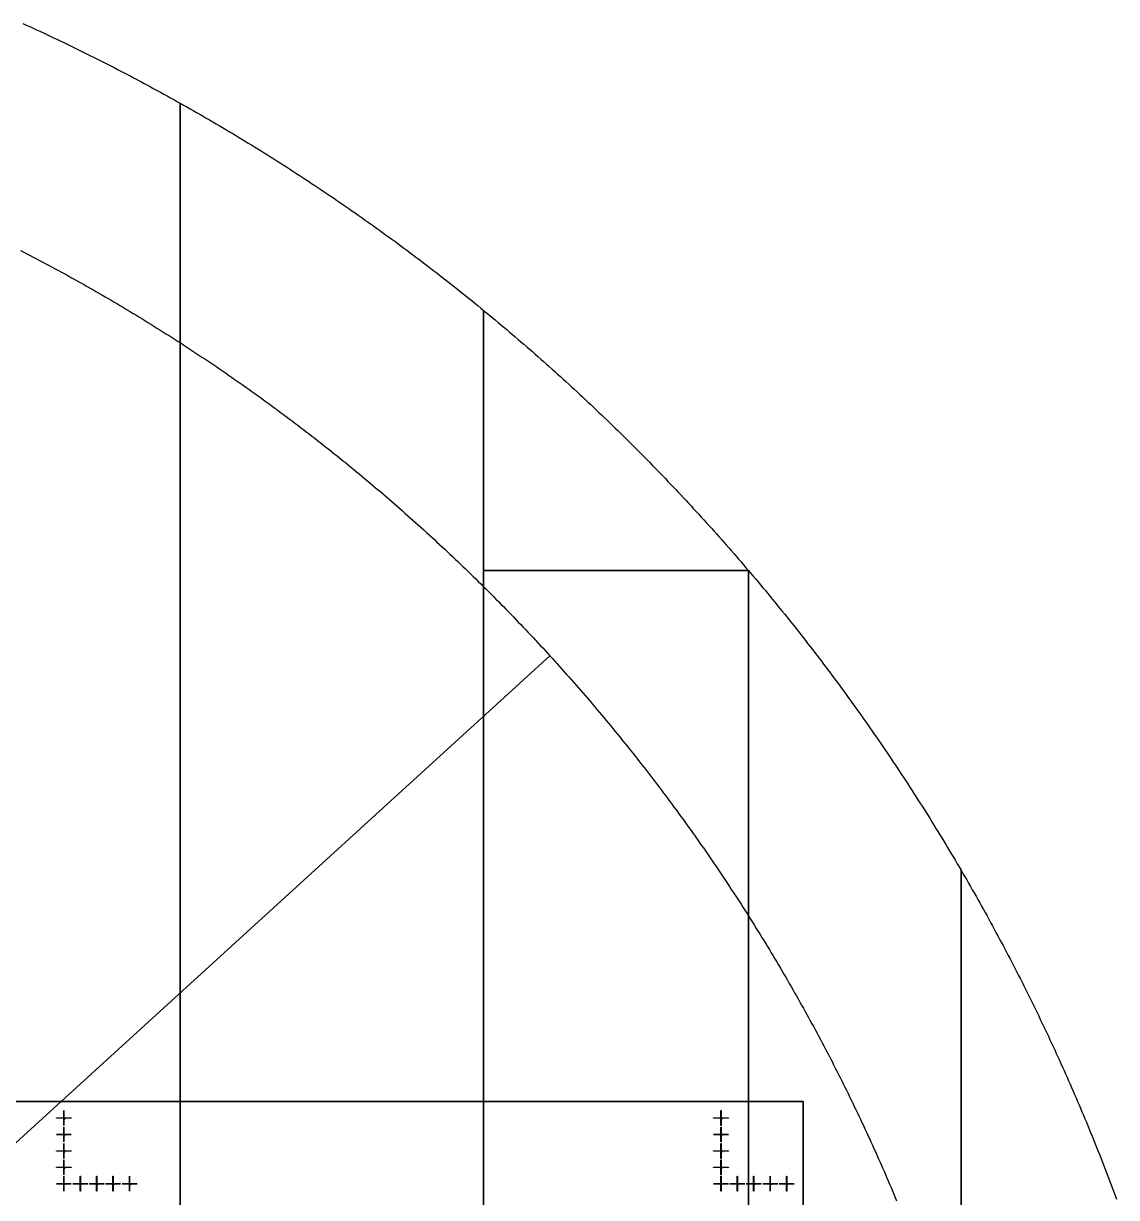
# Model space of a CAD drawing. Extents: x -25400 to 25400, y -24113 to 25400.
# Drawn here: x 10513 to 23821, y 8834 to 23125 of the extents above; entities that cross this region are included whole.
import ezdxf

# ---------------------------------------------------------------- set-up
doc = ezdxf.new("R2010")
doc.units = 0
for name, color, linetype in [('L0D0', 1, 'CONTINUOUS'), ('L1D0', 2, 'CONTINUOUS'), ('L3D0', 3, 'CONTINUOUS')]:
    doc.layers.add(name, color=color, linetype=linetype)

msp = doc.modelspace()

# ---------------------------------------------------------------- linework, layer by layer
at = {"layer": 'L0D0'}
for points in [[(10506.169, 23125.32), (10547.762, 23106.378), (10589.32, 23087.362), (10630.844, 23068.271), (10672.334, 23049.106), (10713.789, 23029.866), (10755.21, 23010.551), (10796.595, 22991.162), (10837.946, 22971.698), (10879.262, 22952.16), (10920.542, 22932.548), (10961.787, 22912.862), (11002.997, 22893.101), (11044.171, 22873.266), (11085.309, 22853.357), (11126.411, 22833.374), (11167.477, 22813.317), (11208.507, 22793.187), (11249.501, 22772.982), (11290.459, 22752.704), (11331.379, 22732.352), (11372.264, 22711.927), (11413.111, 22691.428), (11453.921, 22670.855), (11494.695, 22650.21), (11535.431, 22629.491), (11576.129, 22608.698), (11616.791, 22587.832), (11657.414, 22566.894), (11698, 22545.882), (11738.548, 22524.797), (11779.058, 22503.639), (11819.53, 22482.409), (11859.964, 22461.105), (11900.359, 22439.729), (11940.716, 22418.281), (11981.034, 22396.759), (12021.313, 22375.166), (12061.553, 22353.499), (12101.755, 22331.761), (12141.917, 22309.95), (12182.04, 22288.067), (12222.123, 22266.111), (12262.167, 22244.084), (12302.171, 22221.984), (12342.135, 22199.813), (12382.059, 22177.57), (12421.944, 22155.255), (12421.944, -22155.255)], [(12421.944, -22155.255), (12421.944, 22155.255), (12461.788, 22132.868), (12501.591, 22110.41), (12541.355, 22087.88), (12581.077, 22065.278), (12620.759, 22042.605), (12660.4, 22019.861), (12700, 21997.045), (12739.559, 21974.158), (12779.077, 21951.2), (12818.553, 21928.171), (12857.988, 21905.071), (12897.381, 21881.901), (12936.732, 21858.659), (12976.042, 21835.346), (13015.309, 21811.963), (13054.534, 21788.509), (13093.718, 21764.985), (13132.858, 21741.39), (13171.956, 21717.725), (13211.012, 21693.989), (13250.025, 21670.183), (13288.995, 21646.307), (13327.922, 21622.361), (13366.805, 21598.345), (13405.646, 21574.259), (13444.443, 21550.104), (13483.196, 21525.878), (13521.906, 21501.583), (13560.572, 21477.218), (13599.194, 21452.783), (13637.772, 21428.28), (13676.306, 21403.706), (13714.796, 21379.064), (13753.241, 21354.352), (13791.642, 21329.571), (13829.998, 21304.721), (13868.31, 21279.802), (13906.576, 21254.815), (13944.798, 21229.758), (13982.974, 21204.633), (14021.105, 21179.439), (14059.191, 21154.176), (14097.231, 21128.845), (14135.225, 21103.445), (14173.174, 21077.978), (14211.077, 21052.442), (14248.933, 21026.838), (14286.744, 21001.165), (14324.509, 20975.425), (14362.227, 20949.617), (14399.898, 20923.741), (14437.523, 20897.797), (14475.101, 20871.786), (14512.633, 20845.707), (14550.117, 20819.56), (14587.554, 20793.347), (14624.944, 20767.065), (14662.287, 20740.717), (14699.582, 20714.302), (14736.83, 20687.819), (14774.03, 20661.269), (14811.182, 20634.653), (14848.286, 20607.97), (14885.342, 20581.22), (14922.35, 20554.403), (14959.309, 20527.52), (14996.22, 20500.57), (15033.083, 20473.554), (15069.897, 20446.472), (15106.662, 20419.323), (15143.378, 20392.109), (15180.045, 20364.828), (15216.663, 20337.482), (15253.232, 20310.069), (15289.751, 20282.591), (15326.221, 20255.047), (15362.641, 20227.438), (15399.012, 20199.763), (15435.333, 20172.023), (15471.603, 20144.217), (15507.824, 20116.347), (15543.994, 20088.411), (15580.114, 20060.41), (15616.184, 20032.344), (15652.203, 20004.213), (15688.171, 19976.018), (15724.089, 19947.757), (15759.956, 19919.433), (15795.771, 19891.043), (15831.536, 19862.59), (15867.249, 19834.072), (15902.911, 19805.49), (15938.522, 19776.843), (15974.08, 19748.133), (16009.587, 19719.359), (16045.043, 19690.521), (16080.446, 19661.619), (16115.797, 19632.653), (16115.797, -19632.653)], [(10478.479, 20362.011), (10517.054, 20342.113), (10555.591, 20322.143), (10594.09, 20302.1), (10632.551, 20281.983), (10670.974, 20261.794), (10709.359, 20241.532), (10747.705, 20221.198), (10786.013, 20200.79), (10824.281, 20180.311), (10862.511, 20159.758), (10900.702, 20139.133), (10938.854, 20118.436), (10976.966, 20097.667), (11015.039, 20076.825), (11053.073, 20055.911), (11091.066, 20034.926), (11129.02, 20013.868), (11166.934, 19992.738), (11204.808, 19971.537), (11242.641, 19950.264), (11280.434, 19928.919), (11318.187, 19907.502), (11355.899, 19886.014), (11393.57, 19864.455), (11431.2, 19842.824), (11468.789, 19821.122), (11506.337, 19799.348), (11543.844, 19777.504), (11581.309, 19755.589), (11618.733, 19733.602), (11656.114, 19711.545), (11693.454, 19689.417), (11730.752, 19667.218), (11768.008, 19644.948), (11805.221, 19622.608), (11842.393, 19600.197), (11879.521, 19577.716), (11916.607, 19555.165), (11953.65, 19532.543), (11990.65, 19509.852), (12027.607, 19487.09), (12064.521, 19464.258), (12101.391, 19441.356), (12138.218, 19418.384), (12175.002, 19395.343), (12211.741, 19372.232), (12248.437, 19349.051), (12285.089, 19325.801), (12321.697, 19302.481), (12358.26, 19279.093), (12394.779, 19255.634), (12431.254, 19232.107), (12467.683, 19208.51), (12504.068, 19184.845), (12540.408, 19161.111), (12576.703, 19137.307), (12612.953, 19113.435), (12649.158, 19089.495), (12685.317, 19065.485), (12721.431, 19041.408), (12757.498, 19017.262), (12793.52, 18993.047), (12829.496, 18968.764), (12865.426, 18944.414), (12901.31, 18919.995), (12937.147, 18895.508), (12972.938, 18870.953), (13008.683, 18846.331), (13044.38, 18821.64), (13080.031, 18796.882), (13115.635, 18772.057), (13151.191, 18747.164), (13186.701, 18722.204), (13222.163, 18697.177), (13257.577, 18672.082), (13292.944, 18646.92), (13328.263, 18621.692), (13363.534, 18596.396), (13398.758, 18571.034), (13433.933, 18545.605), (13469.059, 18520.109), (13504.138, 18494.547), (13539.168, 18468.918), (13574.149, 18443.223), (13609.082, 18417.462), (13643.965, 18391.634), (13678.8, 18365.741), (13713.585, 18339.781), (13748.322, 18313.756), (13783.008, 18287.665), (13817.646, 18261.508), (13852.233, 18235.285), (13886.771, 18208.997), (13921.259, 18182.644), (13955.697, 18156.225), (13990.085, 18129.741), (14024.423, 18103.192), (14058.71, 18076.578), (14092.947, 18049.899), (14127.133, 18023.155), (14161.268, 17996.347), (14195.352, 17969.473), (14229.386, 17942.535), (14263.368, 17915.533), (14297.299, 17888.466), (14331.179, 17861.335), (14365.007, 17834.14), (14398.784, 17806.881), (14432.509, 17779.558), (14466.182, 17752.171), (14499.803, 17724.72), (14533.372, 17697.206), (14566.889, 17669.628), (14600.353, 17641.986), (14633.765, 17614.281), (14667.125, 17586.513), (14700.432, 17558.682), (14733.686, 17530.787), (14766.887, 17502.83), (14800.035, 17474.81), (14833.129, 17446.727), (14866.171, 17418.581), (14899.159, 17390.373), (14932.094, 17362.102), (14964.975, 17333.769), (14997.802, 17305.373), (15030.575, 17276.916), (15063.294, 17248.396), (15095.96, 17219.814), (15128.571, 17191.171), (15161.127, 17162.466), (15193.629, 17133.699), (15226.077, 17104.87), (15258.47, 17075.98), (15290.808, 17047.029), (15323.091, 17018.017), (15355.319, 16988.943), (15387.492, 16959.808), (15419.609, 16930.613), (15451.672, 16901.356), (15483.678, 16872.039), (15515.63, 16842.661), (15547.525, 16813.223), (15579.364, 16783.724), (15611.148, 16754.165), (15642.875, 16724.546), (15674.547, 16694.867), (15706.162, 16665.128), (15737.72, 16635.329), (15769.222, 16605.47), (15800.667, 16575.552), (15832.056, 16545.574), (15863.388, 16515.536), (15894.662, 16485.439), (15925.88, 16455.283), (15957.04, 16425.068), (15988.143, 16394.794), (16019.189, 16364.461), (16050.177, 16334.069), (16081.108, 16303.619), (16111.98, 16273.109), (16142.795, 16242.542), (16173.552, 16211.916), (16204.25, 16181.232), (16234.891, 16150.49), (16265.473, 16119.689), (16295.997, 16088.831), (16326.462, 16057.915), (16356.868, 16026.942), (16387.216, 15995.91), (16417.505, 15964.822), (16447.735, 15933.675), (16477.906, 15902.472), (16508.017, 15871.212), (16538.07, 15839.894), (16568.063, 15808.52), (16597.996, 15777.089), (16627.87, 15745.601), (16657.684, 15714.057), (16687.438, 15682.456), (16717.132, 15650.798), (16746.766, 15619.085), (16776.34, 15587.316), (16805.854, 15555.49), (16835.307, 15523.609), (16864.7, 15491.671), (16894.033, 15459.679), (16923.304, 15427.63), (0, 0)], [(16115.797, -19632.653), (16115.797, 16466.422), (19339.518, 16466.422), (19339.518, -16466.422)], [(19339.518, -16466.422), (19339.518, 16466.422), (19369.115, 16431.597), (19398.649, 16396.72), (19428.12, 16361.789), (19457.529, 16326.805), (19486.874, 16291.769), (19516.157, 16256.68), (19545.376, 16221.538), (19574.532, 16186.343), (19603.624, 16151.096), (19632.653, 16115.797), (19661.619, 16080.446), (19690.521, 16045.043), (19719.359, 16009.587), (19748.133, 15974.08), (19776.843, 15938.522), (19805.49, 15902.911), (19834.072, 15867.249), (19862.59, 15831.536), (19891.043, 15795.771), (19919.433, 15759.956), (19947.757, 15724.089), (19976.018, 15688.171), (20004.213, 15652.203), (20032.344, 15616.184), (20060.41, 15580.114), (20088.411, 15543.994), (20116.347, 15507.824), (20144.217, 15471.603), (20172.023, 15435.333), (20199.763, 15399.012), (20227.438, 15362.641), (20255.047, 15326.221), (20282.591, 15289.751), (20310.069, 15253.232), (20337.482, 15216.663), (20364.828, 15180.045), (20392.109, 15143.378), (20419.323, 15106.662), (20446.472, 15069.897), (20473.554, 15033.083), (20500.57, 14996.22), (20527.52, 14959.309), (20554.403, 14922.35), (20581.22, 14885.342), (20607.97, 14848.286), (20634.653, 14811.182), (20661.269, 14774.03), (20687.819, 14736.83), (20714.302, 14699.582), (20740.717, 14662.287), (20767.065, 14624.944), (20793.347, 14587.554), (20819.56, 14550.117), (20845.707, 14512.633), (20871.786, 14475.101), (20897.797, 14437.523), (20923.741, 14399.898), (20949.617, 14362.227), (20975.425, 14324.509), (21001.165, 14286.744), (21026.838, 14248.933), (21052.442, 14211.077), (21077.978, 14173.174), (21103.445, 14135.225), (21128.845, 14097.231), (21154.176, 14059.191), (21179.439, 14021.105), (21204.633, 13982.974), (21229.758, 13944.798), (21254.815, 13906.576), (21279.802, 13868.31), (21304.721, 13829.998), (21329.571, 13791.642), (21354.352, 13753.241), (21379.064, 13714.796), (21403.706, 13676.306), (21428.28, 13637.772), (21452.783, 13599.194), (21477.218, 13560.572), (21501.583, 13521.906), (21525.878, 13483.196), (21550.104, 13444.443), (21574.259, 13405.646), (21598.345, 13366.805), (21622.361, 13327.922), (21646.307, 13288.995), (21670.183, 13250.025), (21693.989, 13211.012), (21717.725, 13171.956), (21741.39, 13132.858), (21764.985, 13093.718), (21788.509, 13054.534), (21811.963, 13015.309), (21835.346, 12976.042), (21858.659, 12936.732), (21881.901, 12897.381), (21905.071, 12857.988), (21928.171, 12818.553), (21928.171, -12818.553)], [(0, 0), (16923.304, 15427.63), (16952.515, 15395.526), (16981.665, 15363.367), (17010.754, 15331.153), (17039.782, 15298.884), (17068.748, 15266.559), (17097.653, 15234.18), (17126.497, 15201.746), (17155.28, 15169.258), (17184, 15136.715), (17212.659, 15104.117), (17241.256, 15071.466), (17269.791, 15038.76), (17298.265, 15006), (17326.676, 14973.186), (17355.024, 14940.319), (17383.311, 14907.398), (17411.535, 14874.423), (17439.696, 14841.395), (17467.795, 14808.313), (17495.831, 14775.179), (17523.804, 14741.991), (17551.714, 14708.75), (17579.561, 14675.457), (17607.345, 14642.11), (17635.066, 14608.711), (17662.723, 14575.26), (17690.317, 14541.756), (17717.848, 14508.2), (17745.314, 14474.592), (17772.717, 14440.932), (17800.056, 14407.22), (17827.332, 14373.456), (17854.543, 14339.641), (17881.69, 14305.774), (17908.772, 14271.856), (17935.791, 14237.886), (17962.745, 14203.866), (17989.634, 14169.794), (18016.459, 14135.671), (18043.219, 14101.498), (18069.914, 14067.274), (18096.545, 14032.999), (18123.11, 13998.674), (18149.61, 13964.299), (18176.045, 13929.873), (18202.415, 13895.398), (18228.72, 13860.872), (18254.958, 13826.297), (18281.132, 13791.672), (18307.239, 13756.998), (18333.281, 13722.274), (18359.257, 13687.501), (18385.167, 13652.678), (18411.011, 13617.807), (18436.789, 13582.887), (18462.501, 13547.918), (18488.146, 13512.9), (18513.725, 13477.834), (18539.237, 13442.719), (18564.683, 13407.556), (18590.062, 13372.345), (18615.374, 13337.085), (18640.619, 13301.778), (18665.798, 13266.423), (18690.909, 13231.021), (18715.954, 13195.571), (18740.931, 13160.073), (18765.84, 13124.528), (18790.682, 13088.936), (18815.457, 13053.297), (18840.164, 13017.611), (18864.804, 12981.879), (18889.375, 12946.1), (18913.879, 12910.274), (18938.315, 12874.402), (18962.683, 12838.483), (18986.983, 12802.519), (19011.214, 12766.508), (19035.378, 12730.452), (19059.472, 12694.35), (19083.499, 12658.202), (19107.457, 12622.009), (19131.346, 12585.77), (19155.166, 12549.486), (19178.918, 12513.158), (19202.601, 12476.784), (19226.214, 12440.365), (19249.759, 12403.902), (19273.234, 12367.394), (19296.641, 12330.842), (19319.978, 12294.245), (19343.245, 12257.604), (19366.443, 12220.92), (19389.572, 12184.191), (19412.631, 12147.418), (19435.62, 12110.602), (19458.539, 12073.743), (19481.388, 12036.84), (19504.168, 11999.893), (19526.877, 11962.904), (19549.516, 11925.872), (19572.085, 11888.797), (19594.584, 11851.679), (19617.012, 11814.518), (19639.37, 11777.315), (19661.657, 11740.07), (19683.874, 11702.783), (19706.019, 11665.453), (19728.094, 11628.082), (19750.099, 11590.669), (19772.032, 11553.214), (19793.894, 11515.718), (19815.685, 11478.18), (19837.405, 11440.601), (19859.054, 11402.981), (19880.631, 11365.321), (19902.137, 11327.619), (19923.571, 11289.876), (19944.934, 11252.093), (19966.225, 11214.27), (19987.445, 11176.406), (20008.592, 11138.502), (20029.668, 11100.559), (20050.672, 11062.575), (20071.604, 11024.551), (20092.463, 10986.488), (20113.251, 10948.386), (20133.966, 10910.244), (20154.609, 10872.063), (20175.179, 10833.842), (20195.677, 10795.583), (20216.103, 10757.286), (20236.456, 10718.949), (20256.736, 10680.574), (20276.943, 10642.161), (20297.077, 10603.709), (20317.139, 10565.219), (20337.128, 10526.692), (20357.043, 10488.126), (20376.886, 10449.523), (20396.655, 10410.882), (20416.351, 10372.204), (20435.973, 10333.489), (20455.523, 10294.736), (20474.998, 10255.947), (20494.4, 10217.121), (20513.729, 10178.258), (20532.984, 10139.358), (20552.165, 10100.422), (20571.272, 10061.45), (20590.305, 10022.441), (20609.265, 9983.397), (20628.15, 9944.317), (20646.961, 9905.201), (20665.698, 9866.049), (20684.361, 9826.862), (20702.949, 9787.64), (20721.463, 9748.382), (20739.903, 9709.09), (20758.268, 9669.762), (20776.559, 9630.4), (20794.775, 9591.003), (20812.916, 9551.572), (20830.982, 9512.106), (20848.974, 9472.607), (20866.891, 9433.073), (20884.733, 9393.505), (20902.499, 9353.904), (20920.191, 9314.269), (20937.807, 9274.601), (20955.349, 9234.899), (20972.815, 9195.164), (20990.205, 9155.396), (21007.521, 9115.595), (21024.76, 9075.762), (21041.925, 9035.895), (21059.013, 8995.997), (21076.026, 8956.066), (21092.964, 8916.103), (21109.825, 8876.108), (21126.611, 8836.08), (21143.321, 8796.022)], [(21928.171, -12818.553), (21928.171, 12818.553), (21951.2, 12779.077), (21974.158, 12739.559), (21997.045, 12700), (22019.861, 12660.4), (22042.605, 12620.759), (22065.278, 12581.077), (22087.88, 12541.355), (22110.41, 12501.591), (22132.868, 12461.788), (22155.255, 12421.944), (22177.57, 12382.059), (22199.813, 12342.135), (22221.984, 12302.171), (22244.084, 12262.167), (22266.111, 12222.123), (22288.067, 12182.04), (22309.95, 12141.917), (22331.761, 12101.755), (22353.499, 12061.553), (22375.166, 12021.313), (22396.759, 11981.034), (22418.281, 11940.716), (22439.729, 11900.359), (22461.105, 11859.964), (22482.409, 11819.53), (22503.639, 11779.058), (22524.797, 11738.548), (22545.882, 11698), (22566.894, 11657.414), (22587.832, 11616.791), (22608.698, 11576.129), (22629.491, 11535.431), (22650.21, 11494.695), (22670.855, 11453.921), (22691.428, 11413.111), (22711.927, 11372.264), (22732.352, 11331.379), (22752.704, 11290.459), (22772.982, 11249.501), (22793.187, 11208.507), (22813.317, 11167.477), (22833.374, 11126.411), (22853.357, 11085.309), (22873.266, 11044.171), (22893.101, 11002.997), (22912.862, 10961.787), (22932.548, 10920.542), (22952.16, 10879.262), (22971.698, 10837.946), (22991.162, 10796.595), (23010.551, 10755.21), (23029.866, 10713.789), (23049.106, 10672.334), (23068.271, 10630.844), (23087.362, 10589.32), (23106.378, 10547.762), (23125.32, 10506.169), (23144.186, 10464.543), (23162.977, 10422.882), (23181.694, 10381.188), (23200.335, 10339.46), (23218.902, 10297.699), (23237.393, 10255.904), (23255.809, 10214.077), (23274.149, 10172.216), (23292.415, 10130.322), (23310.604, 10088.395), (23328.719, 10046.436), (23346.758, 10004.444), (23364.721, 9962.42), (23382.609, 9920.364), (23400.421, 9878.275), (23418.157, 9836.154), (23435.817, 9794.002), (23453.402, 9751.818), (23470.91, 9709.602), (23488.343, 9667.355), (23505.699, 9625.077), (23522.98, 9582.767), (23540.184, 9540.427), (23557.312, 9498.055), (23574.364, 9455.653), (23591.339, 9413.22), (23608.238, 9370.757), (23625.061, 9328.263), (23641.807, 9285.739), (23658.477, 9243.185), (23675.07, 9200.602), (23691.586, 9157.988), (23708.026, 9115.345), (23724.389, 9072.672), (23740.675, 9029.97), (23756.884, 8987.238), (23773.017, 8944.478), (23789.072, 8901.688), (23805.05, 8858.87), (23820.952, 8816.023)]]:
    msp.add_lwpolyline(points, dxfattribs=at)
msp.add_lwpolyline([(16115.797, 16466.422), (16115.797, 19632.653), (16151.096, 19603.624), (16186.343, 19574.532), (16221.538, 19545.376), (16256.68, 19516.157), (16291.769, 19486.874), (16326.805, 19457.529), (16361.789, 19428.12), (16396.72, 19398.649), (16431.597, 19369.115), (16466.422, 19339.518), (16501.193, 19309.859), (16535.91, 19280.137), (16570.574, 19250.352), (16605.185, 19220.506), (16639.742, 19190.597), (16674.245, 19160.625), (16708.693, 19130.592), (16743.088, 19100.497), (16777.429, 19070.34), (16811.715, 19040.122), (16845.947, 19009.842), (16880.124, 18979.5), (16914.247, 18949.096), (16948.315, 18918.632), (16982.328, 18888.106), (17016.286, 18857.519), (17050.189, 18826.871), (17084.036, 18796.162), (17117.829, 18765.392), (17151.566, 18734.561), (17185.247, 18703.67), (17218.873, 18672.718), (17252.443, 18641.706), (17285.957, 18610.633), (17319.416, 18579.501), (17352.818, 18548.308), (17386.164, 18517.055), (17419.454, 18485.741), (17452.687, 18454.369), (17485.864, 18422.936), (17518.984, 18391.444), (17552.047, 18359.892), (17585.054, 18328.281), (17618.004, 18296.61), (17650.897, 18264.88), (17683.732, 18233.091), (17716.51, 18201.243), (17749.231, 18169.336), (17781.895, 18137.371), (17814.501, 18105.346), (17847.049, 18073.263), (17879.54, 18041.122), (17911.972, 18008.922), (17944.347, 17976.663), (17976.663, 17944.347), (18008.922, 17911.972), (18041.122, 17879.54), (18073.263, 17847.049), (18105.346, 17814.501), (18137.371, 17781.895), (18169.336, 17749.231), (18201.243, 17716.51), (18233.091, 17683.732), (18264.88, 17650.897), (18296.61, 17618.004), (18328.281, 17585.054), (18359.892, 17552.047), (18391.444, 17518.984), (18422.936, 17485.864), (18454.369, 17452.687), (18485.741, 17419.454), (18517.055, 17386.164), (18548.308, 17352.818), (18579.501, 17319.416), (18610.633, 17285.957), (18641.706, 17252.443), (18672.718, 17218.873), (18703.67, 17185.247), (18734.561, 17151.566), (18765.392, 17117.829), (18796.162, 17084.036), (18826.871, 17050.189), (18857.519, 17016.286), (18888.106, 16982.328), (18918.632, 16948.315), (18949.096, 16914.247), (18979.5, 16880.124), (19009.842, 16845.947), (19040.122, 16811.715), (19070.34, 16777.429), (19100.497, 16743.088), (19130.592, 16708.693), (19160.625, 16674.245), (19190.597, 16639.742), (19220.506, 16605.185), (19250.352, 16570.574), (19280.137, 16535.91), (19309.859, 16501.193), (19339.518, 16466.422)], close=True, dxfattribs=at)
at = {"layer": 'L1D0'}
for points in [[(11003.25, 9809.5), (11003.25, 9892.5), (11005.75, 9892.5), (11005.75, 9809.5)], [(19003.25, 9809.5), (19003.25, 9892.5), (19005.75, 9892.5), (19005.75, 9809.5)], [(10913.5, 9800.25), (10913.5, 9802.75), (10996.5, 9802.75), (10996.5, 9800.25)], [(11004.3, 9796.5), (11004.3, 9801.3), (10999.5, 9801.3), (10999.5, 9801.7), (11004.3, 9801.7), (11004.3, 9806.5), (11004.7, 9806.5), (11004.7, 9801.7), (11009.5, 9801.7), (11009.5, 9801.3), (11004.7, 9801.3), (11004.7, 9796.5)], [(11003.25, 9710.5), (11003.25, 9793.5), (11005.75, 9793.5), (11005.75, 9710.5)], [(11010.5, 9790.944), (11010.5, 9794.5), (11014.944, 9794.5), (11014.944, 9793.611), (11011.389, 9793.611), (11011.389, 9791.833), (11014.056, 9791.833), (11014.056, 9790.944)], [(11010.5, 9788.278), (11010.5, 9789.167), (11014.056, 9789.167), (11014.056, 9788.278)], [(11012.5, 9800.25), (11012.5, 9802.75), (11095.5, 9802.75), (11095.5, 9800.25)], [(11014.056, 9789.167), (11014.056, 9790.944), (11014.944, 9790.944), (11014.944, 9789.167)], [(18913.5, 9800.25), (18913.5, 9802.75), (18996.5, 9802.75), (18996.5, 9800.25)], [(19004.3, 9796.5), (19004.3, 9801.3), (18999.5, 9801.3), (18999.5, 9801.7), (19004.3, 9801.7), (19004.3, 9806.5), (19004.7, 9806.5), (19004.7, 9801.7), (19009.5, 9801.7), (19009.5, 9801.3), (19004.7, 9801.3), (19004.7, 9796.5)], [(19003.25, 9710.5), (19003.25, 9793.5), (19005.75, 9793.5), (19005.75, 9710.5)], [(19010.5, 9790.944), (19010.5, 9794.5), (19014.944, 9794.5), (19014.944, 9793.611), (19011.389, 9793.611), (19011.389, 9791.833), (19014.056, 9791.833), (19014.056, 9790.944)], [(19010.5, 9788.278), (19010.5, 9789.167), (19014.056, 9789.167), (19014.056, 9788.278)], [(19012.5, 9800.25), (19012.5, 9802.75), (19095.5, 9802.75), (19095.5, 9800.25)], [(19014.056, 9789.167), (19014.056, 9790.944), (19014.944, 9790.944), (19014.944, 9789.167)], [(10913.5, 9600.25), (10913.5, 9602.75), (10996.5, 9602.75), (10996.5, 9600.25)], [(11004.3, 9596.5), (11004.3, 9601.3), (10999.5, 9601.3), (10999.5, 9601.7), (11004.3, 9601.7), (11004.3, 9606.5), (11004.7, 9606.5), (11004.7, 9601.7), (11009.5, 9601.7), (11009.5, 9601.3), (11004.7, 9601.3), (11004.7, 9596.5)], [(11003.25, 9609.5), (11003.25, 9692.5), (11005.75, 9692.5), (11005.75, 9609.5)], [(11003.25, 9510.5), (11003.25, 9593.5), (11005.75, 9593.5), (11005.75, 9510.5)], [(11013.167, 9588.278), (11013.167, 9590.056), (11010.5, 9590.056), (11010.5, 9591.833), (11011.389, 9591.833), (11011.389, 9590.944), (11013.167, 9590.944), (11013.167, 9593.611), (11012.278, 9593.611), (11012.278, 9594.5), (11014.056, 9594.5), (11014.056, 9590.944), (11014.944, 9590.944), (11014.944, 9590.056), (11014.056, 9590.056), (11014.056, 9588.278)], [(11011.389, 9591.833), (11011.389, 9593.611), (11012.278, 9593.611), (11012.278, 9591.833)], [(11012.5, 9600.25), (11012.5, 9602.75), (11095.5, 9602.75), (11095.5, 9600.25)], [(18913.5, 9600.25), (18913.5, 9602.75), (18996.5, 9602.75), (18996.5, 9600.25)], [(19004.3, 9596.5), (19004.3, 9601.3), (18999.5, 9601.3), (18999.5, 9601.7), (19004.3, 9601.7), (19004.3, 9606.5), (19004.7, 9606.5), (19004.7, 9601.7), (19009.5, 9601.7), (19009.5, 9601.3), (19004.7, 9601.3), (19004.7, 9596.5)], [(19003.25, 9609.5), (19003.25, 9692.5), (19005.75, 9692.5), (19005.75, 9609.5)], [(19003.25, 9510.5), (19003.25, 9593.5), (19005.75, 9593.5), (19005.75, 9510.5)], [(19013.167, 9588.278), (19013.167, 9590.056), (19010.5, 9590.056), (19010.5, 9591.833), (19011.389, 9591.833), (19011.389, 9590.944), (19013.167, 9590.944), (19013.167, 9593.611), (19012.278, 9593.611), (19012.278, 9594.5), (19014.056, 9594.5), (19014.056, 9590.944), (19014.944, 9590.944), (19014.944, 9590.056), (19014.056, 9590.056), (19014.056, 9588.278)], [(19011.389, 9591.833), (19011.389, 9593.611), (19012.278, 9593.611), (19012.278, 9591.833)], [(19012.5, 9600.25), (19012.5, 9602.75), (19095.5, 9602.75), (19095.5, 9600.25)], [(11003.25, 9409.5), (11003.25, 9492.5), (11005.75, 9492.5), (11005.75, 9409.5)], [(19003.25, 9409.5), (19003.25, 9492.5), (19005.75, 9492.5), (19005.75, 9409.5)], [(10913.5, 9400.25), (10913.5, 9402.75), (10996.5, 9402.75), (10996.5, 9400.25)], [(11004.3, 9396.5), (11004.3, 9401.3), (10999.5, 9401.3), (10999.5, 9401.7), (11004.3, 9401.7), (11004.3, 9406.5), (11004.7, 9406.5), (11004.7, 9401.7), (11009.5, 9401.7), (11009.5, 9401.3), (11004.7, 9401.3), (11004.7, 9396.5)], [(11003.25, 9310.5), (11003.25, 9393.5), (11005.75, 9393.5), (11005.75, 9310.5)], [(11003.25, 9209.5), (11003.25, 9292.5), (11005.75, 9292.5), (11005.75, 9209.5)], [(11010.5, 9393.611), (11010.5, 9394.5), (11014.056, 9394.5), (11014.056, 9393.611)], [(11010.5, 9388.278), (11010.5, 9389.167), (11014.056, 9389.167), (11014.056, 9388.278)], [(11011.389, 9390.944), (11011.389, 9391.833), (11014.056, 9391.833), (11014.056, 9390.944)], [(11012.5, 9400.25), (11012.5, 9402.75), (11095.5, 9402.75), (11095.5, 9400.25)], [(11014.056, 9391.833), (11014.056, 9393.611), (11014.944, 9393.611), (11014.944, 9391.833)], [(11014.056, 9389.167), (11014.056, 9390.944), (11014.944, 9390.944), (11014.944, 9389.167)], [(18913.5, 9400.25), (18913.5, 9402.75), (18996.5, 9402.75), (18996.5, 9400.25)], [(19004.3, 9396.5), (19004.3, 9401.3), (18999.5, 9401.3), (18999.5, 9401.7), (19004.3, 9401.7), (19004.3, 9406.5), (19004.7, 9406.5), (19004.7, 9401.7), (19009.5, 9401.7), (19009.5, 9401.3), (19004.7, 9401.3), (19004.7, 9396.5)], [(19003.25, 9310.5), (19003.25, 9393.5), (19005.75, 9393.5), (19005.75, 9310.5)], [(19003.25, 9209.5), (19003.25, 9292.5), (19005.75, 9292.5), (19005.75, 9209.5)], [(19010.5, 9393.611), (19010.5, 9394.5), (19014.056, 9394.5), (19014.056, 9393.611)], [(19010.5, 9388.278), (19010.5, 9389.167), (19014.056, 9389.167), (19014.056, 9388.278)], [(19011.389, 9390.944), (19011.389, 9391.833), (19014.056, 9391.833), (19014.056, 9390.944)], [(19012.5, 9400.25), (19012.5, 9402.75), (19095.5, 9402.75), (19095.5, 9400.25)], [(19014.056, 9391.833), (19014.056, 9393.611), (19014.944, 9393.611), (19014.944, 9391.833)], [(19014.056, 9389.167), (19014.056, 9390.944), (19014.944, 9390.944), (19014.944, 9389.167)], [(10913.5, 9200.25), (10913.5, 9202.75), (10996.5, 9202.75), (10996.5, 9200.25)], [(11004.3, 9196.5), (11004.3, 9201.3), (10999.5, 9201.3), (10999.5, 9201.7), (11004.3, 9201.7), (11004.3, 9206.5), (11004.7, 9206.5), (11004.7, 9201.7), (11009.5, 9201.7), (11009.5, 9201.3), (11004.7, 9201.3), (11004.7, 9196.5)], [(11003.25, 9110.5), (11003.25, 9193.5), (11005.75, 9193.5), (11005.75, 9110.5)], [(11010.5, 9192.722), (11010.5, 9193.611), (11011.389, 9193.611), (11011.389, 9192.722)], [(11010.5, 9188.278), (11010.5, 9190.056), (11011.389, 9190.056), (11011.389, 9189.167), (11014.944, 9189.167), (11014.944, 9188.278)], [(11011.389, 9193.611), (11011.389, 9194.5), (11014.056, 9194.5), (11014.056, 9193.611)], [(11011.389, 9190.056), (11011.389, 9190.944), (11013.167, 9190.944), (11013.167, 9190.056)], [(11012.5, 9200.25), (11012.5, 9202.75), (11095.5, 9202.75), (11095.5, 9200.25)], [(11013.167, 9190.944), (11013.167, 9191.833), (11014.056, 9191.833), (11014.056, 9190.944)], [(11014.056, 9191.833), (11014.056, 9193.611), (11014.944, 9193.611), (11014.944, 9191.833)], [(18913.5, 9200.25), (18913.5, 9202.75), (18996.5, 9202.75), (18996.5, 9200.25)], [(19004.3, 9196.5), (19004.3, 9201.3), (18999.5, 9201.3), (18999.5, 9201.7), (19004.3, 9201.7), (19004.3, 9206.5), (19004.7, 9206.5), (19004.7, 9201.7), (19009.5, 9201.7), (19009.5, 9201.3), (19004.7, 9201.3), (19004.7, 9196.5)], [(19003.25, 9110.5), (19003.25, 9193.5), (19005.75, 9193.5), (19005.75, 9110.5)], [(19010.5, 9192.722), (19010.5, 9193.611), (19011.389, 9193.611), (19011.389, 9192.722)], [(19010.5, 9188.278), (19010.5, 9190.056), (19011.389, 9190.056), (19011.389, 9189.167), (19014.944, 9189.167), (19014.944, 9188.278)], [(19011.389, 9193.611), (19011.389, 9194.5), (19014.056, 9194.5), (19014.056, 9193.611)], [(19011.389, 9190.056), (19011.389, 9190.944), (19013.167, 9190.944), (19013.167, 9190.056)], [(19012.5, 9200.25), (19012.5, 9202.75), (19095.5, 9202.75), (19095.5, 9200.25)], [(19013.167, 9190.944), (19013.167, 9191.833), (19014.056, 9191.833), (19014.056, 9190.944)], [(19014.056, 9191.833), (19014.056, 9193.611), (19014.944, 9193.611), (19014.944, 9191.833)], [(11004.3, 8996.5), (11004.3, 9001.3), (10999.5, 9001.3), (10999.5, 9001.7), (11004.3, 9001.7), (11004.3, 9006.5), (11004.7, 9006.5), (11004.7, 9001.7), (11009.5, 9001.7), (11009.5, 9001.3), (11004.7, 9001.3), (11004.7, 8996.5)], [(11003.25, 9009.5), (11003.25, 9092.5), (11005.75, 9092.5), (11005.75, 9009.5)], [(11204.3, 8996.5), (11204.3, 9001.3), (11199.5, 9001.3), (11199.5, 9001.7), (11204.3, 9001.7), (11204.3, 9006.5), (11204.7, 9006.5), (11204.7, 9001.7), (11209.5, 9001.7), (11209.5, 9001.3), (11204.7, 9001.3), (11204.7, 8996.5)], [(11203.25, 9009.5), (11203.25, 9092.5), (11205.75, 9092.5), (11205.75, 9009.5)], [(11404.3, 8996.5), (11404.3, 9001.3), (11399.5, 9001.3), (11399.5, 9001.7), (11404.3, 9001.7), (11404.3, 9006.5), (11404.7, 9006.5), (11404.7, 9001.7), (11409.5, 9001.7), (11409.5, 9001.3), (11404.7, 9001.3), (11404.7, 8996.5)], [(11403.25, 9009.5), (11403.25, 9092.5), (11405.75, 9092.5), (11405.75, 9009.5)], [(11604.3, 8996.5), (11604.3, 9001.3), (11599.5, 9001.3), (11599.5, 9001.7), (11604.3, 9001.7), (11604.3, 9006.5), (11604.7, 9006.5), (11604.7, 9001.7), (11609.5, 9001.7), (11609.5, 9001.3), (11604.7, 9001.3), (11604.7, 8996.5)], [(11603.25, 9009.5), (11603.25, 9092.5), (11605.75, 9092.5), (11605.75, 9009.5)], [(11804.3, 8996.5), (11804.3, 9001.3), (11799.5, 9001.3), (11799.5, 9001.7), (11804.3, 9001.7), (11804.3, 9006.5), (11804.7, 9006.5), (11804.7, 9001.7), (11809.5, 9001.7), (11809.5, 9001.3), (11804.7, 9001.3), (11804.7, 8996.5)], [(11803.25, 9009.5), (11803.25, 9092.5), (11805.75, 9092.5), (11805.75, 9009.5)], [(19004.3, 8996.5), (19004.3, 9001.3), (18999.5, 9001.3), (18999.5, 9001.7), (19004.3, 9001.7), (19004.3, 9006.5), (19004.7, 9006.5), (19004.7, 9001.7), (19009.5, 9001.7), (19009.5, 9001.3), (19004.7, 9001.3), (19004.7, 8996.5)], [(19003.25, 9009.5), (19003.25, 9092.5), (19005.75, 9092.5), (19005.75, 9009.5)], [(19204.3, 8996.5), (19204.3, 9001.3), (19199.5, 9001.3), (19199.5, 9001.7), (19204.3, 9001.7), (19204.3, 9006.5), (19204.7, 9006.5), (19204.7, 9001.7), (19209.5, 9001.7), (19209.5, 9001.3), (19204.7, 9001.3), (19204.7, 8996.5)], [(19203.25, 9009.5), (19203.25, 9092.5), (19205.75, 9092.5), (19205.75, 9009.5)], [(19404.3, 8996.5), (19404.3, 9001.3), (19399.5, 9001.3), (19399.5, 9001.7), (19404.3, 9001.7), (19404.3, 9006.5), (19404.7, 9006.5), (19404.7, 9001.7), (19409.5, 9001.7), (19409.5, 9001.3), (19404.7, 9001.3), (19404.7, 8996.5)], [(19403.25, 9009.5), (19403.25, 9092.5), (19405.75, 9092.5), (19405.75, 9009.5)], [(19604.3, 8996.5), (19604.3, 9001.3), (19599.5, 9001.3), (19599.5, 9001.7), (19604.3, 9001.7), (19604.3, 9006.5), (19604.7, 9006.5), (19604.7, 9001.7), (19609.5, 9001.7), (19609.5, 9001.3), (19604.7, 9001.3), (19604.7, 8996.5)], [(19603.25, 9009.5), (19603.25, 9092.5), (19605.75, 9092.5), (19605.75, 9009.5)], [(19804.3, 8996.5), (19804.3, 9001.3), (19799.5, 9001.3), (19799.5, 9001.7), (19804.3, 9001.7), (19804.3, 9006.5), (19804.7, 9006.5), (19804.7, 9001.7), (19809.5, 9001.7), (19809.5, 9001.3), (19804.7, 9001.3), (19804.7, 8996.5)], [(19803.25, 9009.5), (19803.25, 9092.5), (19805.75, 9092.5), (19805.75, 9009.5)], [(10913.5, 9000.25), (10913.5, 9002.75), (10996.5, 9002.75), (10996.5, 9000.25)], [(11003.25, 8910.5), (11003.25, 8993.5), (11005.75, 8993.5), (11005.75, 8910.5)], [(11011.389, 8988.278), (11011.389, 8989.167), (11012.278, 8989.167), (11012.278, 8992.722), (11011.389, 8992.722), (11011.389, 8993.611), (11012.278, 8993.611), (11012.278, 8994.5), (11013.167, 8994.5), (11013.167, 8989.167), (11014.056, 8989.167), (11014.056, 8988.278)], [(11012.5, 9000.25), (11012.5, 9002.75), (11095.5, 9002.75), (11095.5, 9000.25)], [(11113.5, 9000.25), (11113.5, 9002.75), (11196.5, 9002.75), (11196.5, 9000.25)], [(11203.25, 8910.5), (11203.25, 8993.5), (11205.75, 8993.5), (11205.75, 8910.5)], [(11210.5, 8992.722), (11210.5, 8993.611), (11211.389, 8993.611), (11211.389, 8992.722)], [(11210.5, 8988.278), (11210.5, 8990.056), (11211.389, 8990.056), (11211.389, 8989.167), (11214.944, 8989.167), (11214.944, 8988.278)], [(11211.389, 8993.611), (11211.389, 8994.5), (11214.056, 8994.5), (11214.056, 8993.611)], [(11211.389, 8990.056), (11211.389, 8990.944), (11213.167, 8990.944), (11213.167, 8990.056)], [(11212.5, 9000.25), (11212.5, 9002.75), (11295.5, 9002.75), (11295.5, 9000.25)], [(11213.167, 8990.944), (11213.167, 8991.833), (11214.056, 8991.833), (11214.056, 8990.944)], [(11214.056, 8991.833), (11214.056, 8993.611), (11214.944, 8993.611), (11214.944, 8991.833)], [(11313.5, 9000.25), (11313.5, 9002.75), (11396.5, 9002.75), (11396.5, 9000.25)], [(11403.25, 8910.5), (11403.25, 8993.5), (11405.75, 8993.5), (11405.75, 8910.5)], [(11410.5, 8993.611), (11410.5, 8994.5), (11414.056, 8994.5), (11414.056, 8993.611)], [(11410.5, 8988.278), (11410.5, 8989.167), (11414.056, 8989.167), (11414.056, 8988.278)], [(11411.389, 8990.944), (11411.389, 8991.833), (11414.056, 8991.833), (11414.056, 8990.944)], [(11412.5, 9000.25), (11412.5, 9002.75), (11495.5, 9002.75), (11495.5, 9000.25)], [(11414.056, 8991.833), (11414.056, 8993.611), (11414.944, 8993.611), (11414.944, 8991.833)], [(11414.056, 8989.167), (11414.056, 8990.944), (11414.944, 8990.944), (11414.944, 8989.167)], [(11513.5, 9000.25), (11513.5, 9002.75), (11596.5, 9002.75), (11596.5, 9000.25)], [(11603.25, 8910.5), (11603.25, 8993.5), (11605.75, 8993.5), (11605.75, 8910.5)], [(11613.167, 8988.278), (11613.167, 8990.056), (11610.5, 8990.056), (11610.5, 8991.833), (11611.389, 8991.833), (11611.389, 8990.944), (11613.167, 8990.944), (11613.167, 8993.611), (11612.278, 8993.611), (11612.278, 8994.5), (11614.056, 8994.5), (11614.056, 8990.944), (11614.944, 8990.944), (11614.944, 8990.056), (11614.056, 8990.056), (11614.056, 8988.278)], [(11611.389, 8991.833), (11611.389, 8993.611), (11612.278, 8993.611), (11612.278, 8991.833)], [(11612.5, 9000.25), (11612.5, 9002.75), (11695.5, 9002.75), (11695.5, 9000.25)], [(11713.5, 9000.25), (11713.5, 9002.75), (11796.5, 9002.75), (11796.5, 9000.25)], [(11803.25, 8910.5), (11803.25, 8993.5), (11805.75, 8993.5), (11805.75, 8910.5)], [(11810.5, 8990.944), (11810.5, 8994.5), (11814.944, 8994.5), (11814.944, 8993.611), (11811.389, 8993.611), (11811.389, 8991.833), (11814.056, 8991.833), (11814.056, 8990.944)], [(11810.5, 8988.278), (11810.5, 8989.167), (11814.056, 8989.167), (11814.056, 8988.278)], [(11812.5, 9000.25), (11812.5, 9002.75), (11895.5, 9002.75), (11895.5, 9000.25)], [(11814.056, 8989.167), (11814.056, 8990.944), (11814.944, 8990.944), (11814.944, 8989.167)], [(18913.5, 9000.25), (18913.5, 9002.75), (18996.5, 9002.75), (18996.5, 9000.25)], [(19003.25, 8910.5), (19003.25, 8993.5), (19005.75, 8993.5), (19005.75, 8910.5)], [(19011.389, 8988.278), (19011.389, 8989.167), (19012.278, 8989.167), (19012.278, 8992.722), (19011.389, 8992.722), (19011.389, 8993.611), (19012.278, 8993.611), (19012.278, 8994.5), (19013.167, 8994.5), (19013.167, 8989.167), (19014.056, 8989.167), (19014.056, 8988.278)], [(19012.5, 9000.25), (19012.5, 9002.75), (19095.5, 9002.75), (19095.5, 9000.25)], [(19113.5, 9000.25), (19113.5, 9002.75), (19196.5, 9002.75), (19196.5, 9000.25)], [(19203.25, 8910.5), (19203.25, 8993.5), (19205.75, 8993.5), (19205.75, 8910.5)], [(19210.5, 8992.722), (19210.5, 8993.611), (19211.389, 8993.611), (19211.389, 8992.722)], [(19210.5, 8988.278), (19210.5, 8990.056), (19211.389, 8990.056), (19211.389, 8989.167), (19214.944, 8989.167), (19214.944, 8988.278)], [(19211.389, 8993.611), (19211.389, 8994.5), (19214.056, 8994.5), (19214.056, 8993.611)], [(19211.389, 8990.056), (19211.389, 8990.944), (19213.167, 8990.944), (19213.167, 8990.056)], [(19212.5, 9000.25), (19212.5, 9002.75), (19295.5, 9002.75), (19295.5, 9000.25)], [(19213.167, 8990.944), (19213.167, 8991.833), (19214.056, 8991.833), (19214.056, 8990.944)], [(19214.056, 8991.833), (19214.056, 8993.611), (19214.944, 8993.611), (19214.944, 8991.833)], [(19313.5, 9000.25), (19313.5, 9002.75), (19396.5, 9002.75), (19396.5, 9000.25)], [(19403.25, 8910.5), (19403.25, 8993.5), (19405.75, 8993.5), (19405.75, 8910.5)], [(19410.5, 8993.611), (19410.5, 8994.5), (19414.056, 8994.5), (19414.056, 8993.611)], [(19410.5, 8988.278), (19410.5, 8989.167), (19414.056, 8989.167), (19414.056, 8988.278)], [(19411.389, 8990.944), (19411.389, 8991.833), (19414.056, 8991.833), (19414.056, 8990.944)], [(19412.5, 9000.25), (19412.5, 9002.75), (19495.5, 9002.75), (19495.5, 9000.25)], [(19414.056, 8991.833), (19414.056, 8993.611), (19414.944, 8993.611), (19414.944, 8991.833)], [(19414.056, 8989.167), (19414.056, 8990.944), (19414.944, 8990.944), (19414.944, 8989.167)], [(19513.5, 9000.25), (19513.5, 9002.75), (19596.5, 9002.75), (19596.5, 9000.25)], [(19603.25, 8910.5), (19603.25, 8993.5), (19605.75, 8993.5), (19605.75, 8910.5)], [(19613.167, 8988.278), (19613.167, 8990.056), (19610.5, 8990.056), (19610.5, 8991.833), (19611.389, 8991.833), (19611.389, 8990.944), (19613.167, 8990.944), (19613.167, 8993.611), (19612.278, 8993.611), (19612.278, 8994.5), (19614.056, 8994.5), (19614.056, 8990.944), (19614.944, 8990.944), (19614.944, 8990.056), (19614.056, 8990.056), (19614.056, 8988.278)], [(19611.389, 8991.833), (19611.389, 8993.611), (19612.278, 8993.611), (19612.278, 8991.833)], [(19612.5, 9000.25), (19612.5, 9002.75), (19695.5, 9002.75), (19695.5, 9000.25)], [(19713.5, 9000.25), (19713.5, 9002.75), (19796.5, 9002.75), (19796.5, 9000.25)], [(19803.25, 8910.5), (19803.25, 8993.5), (19805.75, 8993.5), (19805.75, 8910.5)], [(19810.5, 8990.944), (19810.5, 8994.5), (19814.944, 8994.5), (19814.944, 8993.611), (19811.389, 8993.611), (19811.389, 8991.833), (19814.056, 8991.833), (19814.056, 8990.944)], [(19810.5, 8988.278), (19810.5, 8989.167), (19814.056, 8989.167), (19814.056, 8988.278)], [(19812.5, 9000.25), (19812.5, 9002.75), (19895.5, 9002.75), (19895.5, 9000.25)], [(19814.056, 8989.167), (19814.056, 8990.944), (19814.944, 8990.944), (19814.944, 8989.167)]]:
    msp.add_lwpolyline(points, close=True, dxfattribs=at)
at = {"layer": 'L3D0'}
for points in [[(-10004.5, 20007.5), (10004.5, 20007.5), (10004.5, 10004.5), (20007.5, 10004.5), (20007.5, -10004.5), (10004.5, -10004.5), (10004.5, -20007.5), (-10004.5, -20007.5)], [(-10001.5, 1.5), (-1.5, 1.5), (1.5, 1.5), (10001.5, 1.5), (10004.5, 1.5), (20004.5, 1.5), (20004.5, 10001.5), (10004.5, 10001.5), (10004.5, 1.5), (10001.5, 1.5), (10001.5, 10001.5), (1.5, 10001.5), (1.5, 1.5), (-1.5, 1.5), (-1.5, 10001.5), (-10001.5, 10001.5)]]:
    msp.add_lwpolyline(points, dxfattribs=at)

doc.saveas('drawing.dxf')
